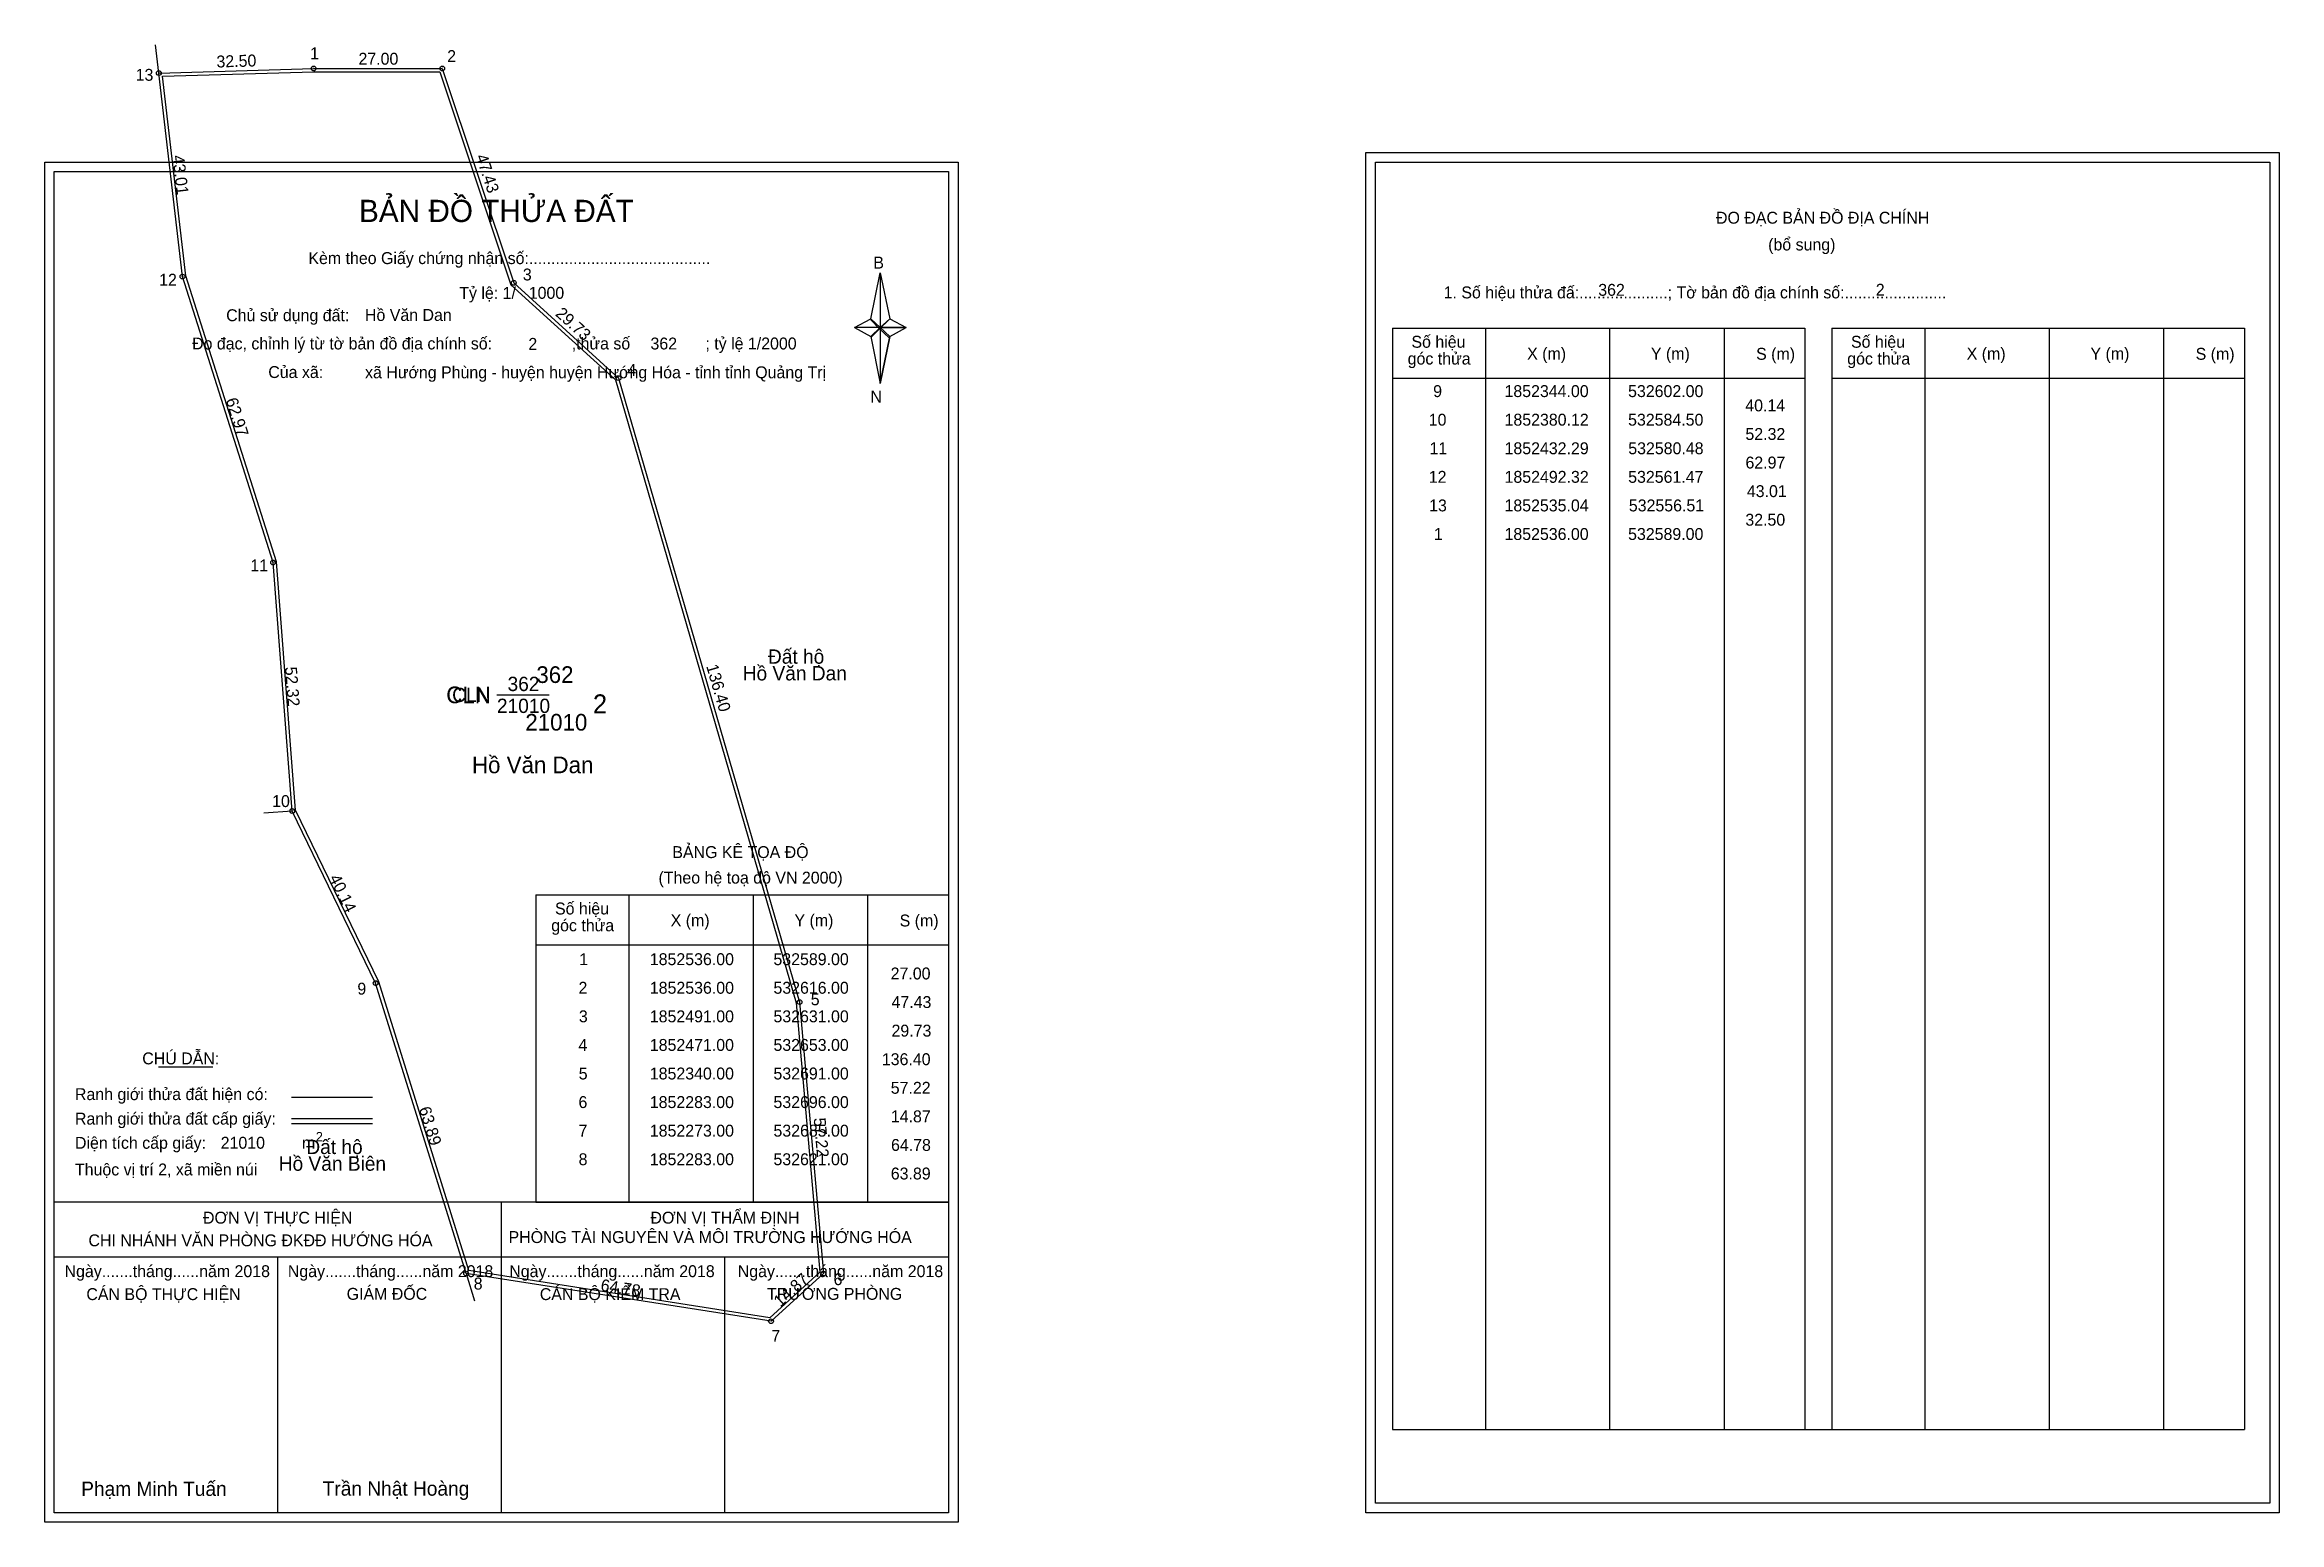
# Model space of a CAD drawing. Extents: x 532533 to 533002, y 1852231 to 1852541.
import ezdxf

# ---------------------------------------------------------------- set-up
doc = ezdxf.new("R2010")
doc.units = 0
for name, color, linetype in [('Level 1', 7, 'Continuous'), ('Level 10', 7, 'Continuous'), ('Level 11', 7, 'Continuous'), ('Level 13', 7, 'Continuous'), ('Level 2', 7, 'Continuous'), ('Level 27', 7, 'Continuous'), ('Level 3', 7, 'Continuous'), ('Level 36', 7, 'Continuous'), ('Level 4', 7, 'Continuous'), ('Level 49', 7, 'Continuous'), ('Level 5', 7, 'Continuous'), ('Level 53', 7, 'Continuous'), ('Level 55', 7, 'Continuous'), ('Level 6', 7, 'Continuous'), ('Level 63', 7, 'Continuous'), ('Level 7', 7, 'Continuous'), ('Level 9', 7, 'Continuous')]:
    doc.layers.add(name, color=color, linetype=linetype)

msp = doc.modelspace()

# ---------------------------------------------------------------- linework, layer by layer
at = {"layer": 'Level 1'}
for p, q in [((532534.55, 1852514.36), (532534.55, 1852514.36)), ((532811.87, 1852516.36), (532811.87, 1852516.36)), ((532705.97, 1852483.48), (532707.94, 1852493.12)), ((532707.94, 1852493.12), (532707.94, 1852481.6)), ((532707.94, 1852493.12), (532709.91, 1852483.48)), ((532702.53, 1852481.6), (532705.97, 1852483.48)), ((532705.97, 1852483.48), (532707.94, 1852481.6)), ((532707.79, 1852481.38), (532705.97, 1852483.26)), ((532707.94, 1852481.6), (532705.97, 1852479.76)), ((532707.79, 1852481.38), (532705.97, 1852479.54)), ((532705.97, 1852479.54), (532707.79, 1852481.38)), ((532709.76, 1852483.26), (532707.79, 1852481.38)), ((532707.79, 1852481.38), (532709.76, 1852483.26)), ((532709.76, 1852479.54), (532707.79, 1852481.38)), ((532709.91, 1852483.48), (532707.94, 1852481.6)), ((532707.94, 1852481.6), (532707.94, 1852469.9)), ((532707.94, 1852481.6), (532713.35, 1852481.6)), ((532707.94, 1852481.6), (532709.91, 1852479.76)), ((532709.91, 1852479.76), (532713.35, 1852481.6)), ((532815.41, 1852481.51), (532902.01, 1852481.51)), ((532835, 1852250.24), (532835, 1852481.51)), ((532861.07, 1852250.24), (532861.07, 1852481.51)), ((532885.04, 1852481.51), (532885.04, 1852250.24)), ((532902.01, 1852481.51), (532902.01, 1852250.24)), ((532907.66, 1852481.51), (532994.27, 1852481.51)), ((532927.25, 1852250.24), (532927.25, 1852481.51)), ((532953.33, 1852250.24), (532953.33, 1852481.51)), ((532977.3, 1852481.51), (532977.3, 1852250.24)), ((532994.27, 1852481.51), (532994.27, 1852250.24)), ((532705.97, 1852479.76), (532707.94, 1852469.9)), ((532709.91, 1852479.76), (532707.94, 1852469.9)), ((532815.41, 1852470.98), (532902.01, 1852470.98)), ((532907.66, 1852470.98), (532994.27, 1852470.98)), ((532635.65, 1852362.54), (532722.25, 1852362.54)), ((532655.24, 1852298.01), (532655.24, 1852362.54)), ((532681.31, 1852298.01), (532681.31, 1852362.54)), ((532705.28, 1852362.54), (532705.28, 1852298.01)), ((532635.65, 1852352.01), (532722.25, 1852352.01)), ((532556.47, 1852326.43), (532567.87, 1852326.43)), ((532584.33, 1852320.02), (532601.35, 1852320.02)), ((532584.33, 1852315.58), (532601.35, 1852315.58)), ((532584.33, 1852314.48), (532601.35, 1852314.48)), ((532641.38, 1852298.01), (532534.55, 1852298.01)), ((532722.25, 1852298.01), (532617.41, 1852298.01)), ((532628.4, 1852232.79), (532628.4, 1852298.01)), ((532635.65, 1852298.01), (532722.25, 1852298.01)), ((532722.25, 1852286.46), (532534.55, 1852286.46)), ((532581.47, 1852232.79), (532581.47, 1852286.46)), ((532675.32, 1852232.79), (532675.32, 1852286.46)), ((532815.41, 1852250.24), (532994.27, 1852250.24)), ((532722.25, 1852232.79), (532722.25, 1852232.79)), ((532999.57, 1852234.79), (532999.57, 1852234.79))]:
    msp.add_line(p, q, dxfattribs=at)
for points in [[(532705.97, 1852483.48), (532707.94, 1852493.12), (532707.94, 1852481.6)], [(532702.53, 1852481.6), (532705.97, 1852479.76), (532707.94, 1852481.6)], [(532707.94, 1852481.6), (532709.91, 1852483.48), (532713.35, 1852481.6)], [(532707.94, 1852481.6), (532707.94, 1852469.9), (532709.91, 1852479.76)]]:
    msp.add_lwpolyline(points, close=True, dxfattribs=at)
at = {"layer": 'Level 10'}
for points in [[(532580.48, 1852432.29), (532561.47, 1852492.32), (532556.51, 1852535.04), (532589, 1852536), (532616, 1852536), (532631, 1852491), (532653, 1852471), (532691, 1852340), (532696, 1852283), (532685, 1852273), (532621, 1852283), (532602, 1852344), (532584.5, 1852380.12)], [(532581.17, 1852432.42), (532562.16, 1852492.47), (532557.29, 1852534.36), (532589.01, 1852535.3), (532615.5, 1852535.3), (532630.39, 1852490.61), (532652.38, 1852470.62), (532690.31, 1852339.87), (532695.27, 1852283.28), (532684.78, 1852273.74), (532621.54, 1852283.62), (532602.65, 1852344.26), (532585.19, 1852380.31)]]:
    msp.add_lwpolyline(points, close=True, dxfattribs=at)
at = {"layer": 'Level 11'}
for centre in [(532556.51, 1852535.04), (532589, 1852536), (532616, 1852536), (532561.47, 1852492.32), (532631, 1852491), (532653, 1852471), (532580.48, 1852432.29), (532580.48, 1852432.29), (532584.5, 1852380.12), (532602, 1852344), (532691, 1852340), (532621, 1852283), (532696, 1852283), (532685, 1852273)]:
    msp.add_circle(centre, 0.5, dxfattribs=at)
at = {"layer": 'Level 27'}
for p, q in [((532556.51, 1852535.04), (532555.82, 1852541)), ((532584.5, 1852380.12), (532578.52, 1852379.64)), ((532621, 1852283), (532622.78, 1852277.27))]:
    msp.add_line(p, q, dxfattribs=at)
at = {"layer": 'Level 3'}
for p, q in [((532815.41, 1852481.51), (532815.41, 1852250.24)), ((532907.66, 1852481.51), (532907.66, 1852250.24)), ((532635.65, 1852362.54), (532635.65, 1852298.01))]:
    msp.add_line(p, q, dxfattribs=at)
at = {"layer": 'Level 63'}
for points in [[(532532.55, 1852516.36), (532724.25, 1852516.36), (532724.25, 1852230.79), (532532.55, 1852230.79)], [(532534.55, 1852514.36), (532722.25, 1852514.36), (532722.25, 1852232.79), (532534.55, 1852232.79)], [(532809.88, 1852518.36), (533001.58, 1852518.36), (533001.58, 1852232.79), (532809.88, 1852232.79)], [(532811.88, 1852516.36), (532999.58, 1852516.36), (532999.58, 1852234.79), (532811.88, 1852234.79)]]:
    msp.add_lwpolyline(points, close=True, dxfattribs=at)
at = {"layer": 'Level 9'}
msp.add_line((532627.46, 1852404.5), (532638.4, 1852404.5), dxfattribs=at)

# ---------------------------------------------------------------- texts
at = {"layer": 'Level 1'}
for s, height, p in [('BẢN ĐỒ THỬA ĐẤT', 4.6657, (532598.52, 1852503.77)), ('ĐO ĐẠC BẢN ĐỒ ĐỊA CHÍNH', 2.5, (532883.35, 1852503.42)), ('(bổ sung)', 2.5, (532894.29, 1852497.8)), ('Kèm theo Giấy chứng nhận số:.........................................', 2.5, (532587.9, 1852494.94)), ('B', 2.5, (532706.48, 1852494)), ('1. Số hiệu thửa đấ:....................; Tờ bản đồ địa chính số:.......................', 2.5, (532826.18, 1852487.74)), ('Chủ sử dụng đất:', 2.5, (532570.64, 1852482.95)), ('Đo đạc, chỉnh lý từ tờ bản đồ địa chính số:                  ,thửa số                 ; tỷ lệ 1/2000', 2.5, (532563.48, 1852477.02)), ('Số hiệu', 2.5, (532819.42, 1852477.38)), ('X (m)', 2.5, (532843.7, 1852474.9)), ('Y (m)', 2.5, (532869.68, 1852474.9)), ('S (m)', 2.5, (532891.76, 1852474.85)), ('Số hiệu', 2.5, (532911.68, 1852477.38)), ('X (m)', 2.5, (532935.96, 1852474.9)), ('Y (m)', 2.5, (532961.94, 1852474.9)), ('S (m)', 2.5, (532984.02, 1852474.85)), ('Của xã:', 2.5, (532579.48, 1852471.02)), ('góc thửa', 2.5, (532818.63, 1852473.85)), ('góc thửa', 2.5, (532910.89, 1852473.85)), ('N', 2.5, (532705.88, 1852465.83)), ('BẢNG KÊ TỌA ĐỘ', 2.5, (532664.28, 1852370.24)), ('(Theo hệ toạ độ VN 2000)', 2.5, (532661.38, 1852364.88)), ('Số hiệu', 2.5, (532639.66, 1852358.4)), ('góc thửa', 2.5, (532638.87, 1852354.87)), ('X (m)', 2.5, (532663.94, 1852355.93)), ('Y (m)', 2.5, (532689.92, 1852355.93)), ('S (m)', 2.5, (532712, 1852355.88)), ('CHÚ DẪN:', 2.5, (532553.03, 1852326.93)), ('Ranh giới thửa đất hiện có:', 2.5, (532538.9, 1852319.43)), ('Ranh giới thửa đất cấp giấy:', 2.5, (532538.9, 1852314.29)), ('2', 2, (532589.45, 1852310.74)), ('Diện tích cấp giấy:', 2.5, (532538.9, 1852309.21)), ('m', 2.5, (532586.55, 1852309.23)), ('Thuộc vị trí 2, xã miền núi', 2.5, (532538.9, 1852303.61)), ('ĐƠN VỊ THỰC HIỆN', 2.5, (532565.78, 1852293.49)), ('ĐƠN VỊ THẨM ĐỊNH', 2.5, (532659.69, 1852293.49)), ('CHI NHÁNH VĂN PHÒNG ĐKĐĐ HƯỚNG HÓA', 2.5, (532541.74, 1852288.73)), ('PHÒNG TÀI NGUYÊN VÀ MÔI TRƯỜNG HƯỚNG HÓA', 2.5, (532629.91, 1852289.42)), ('Ngày.......tháng......năm 2018', 2.5, (532536.72, 1852282.26)), ('Ngày.......tháng......năm 2018', 2.5, (532583.59, 1852282.26)), ('Ngày.......tháng......năm 2018', 2.5, (532630.06, 1852282.26)), ('Ngày.......tháng......năm 2018', 2.5, (532678.02, 1852282.26)), ('CÁN BỘ THỰC HIỆN', 2.5, (532541.3, 1852277.44)), ('GIÁM ĐỐC', 2.5, (532595.93, 1852277.5)), ('CÁN BỘ KIỂM TRA', 2.5, (532636.47, 1852277.44)), ('TRƯỞNG PHÒNG', 2.5, (532684.16, 1852277.5)), ('Phạm Minh Tuấn', 3, (532540.21, 1852236.33)), ('Trần Nhật Hoàng', 3, (532590.9, 1852236.38))]:
    msp.add_text(s, height=height, dxfattribs=at).set_placement(p)
at = {"layer": 'Level 11'}
msp.add_text('Tỷ lệ: 1/', height=2.5, dxfattribs=at).set_placement((532619.56, 1852487.63))
at = {"layer": 'Level 13'}
for s, p in [('362', (532629.7, 1852405.3)), ('CLN', (532618.07, 1852403)), ('21010', (532627.47, 1852400.7))]:
    msp.add_text(s, height=3, dxfattribs=at).set_placement(p)
at = {"layer": 'Level 2'}
msp.add_text('Hồ Văn Dan', height=3.5, dxfattribs=at).set_placement((532622.23, 1852388.05))
at = {"layer": 'Level 3'}
msp.add_text('CLN', height=3.5, dxfattribs=at).set_placement((532616.83, 1852402.75))
at = {"layer": 'Level 36'}
for s, p in [('Đất hộ', (532684.36, 1852411.04)), ('Hồ Văn Dan', (532679.06, 1852407.54)), ('Hồ Văn Biên', (532581.68, 1852304.6)), ('Đất hộ', (532587.47, 1852308.1))]:
    msp.add_text(s, height=3, dxfattribs=at).set_placement(p)
at = {"layer": 'Level 4'}
msp.add_text('362', height=3.5, dxfattribs=at).set_placement((532635.74, 1852407))
at = {"layer": 'Level 49'}
for s, rotation, p in [('32.50', 1.6925, (532568.64, 1852536.2)), ('27.00', 360, (532598.41, 1852536.8)), ('43.01', 276.6227, (532559.33, 1852517.67)), ('47.43', 288.4349, (532622.99, 1852517.55)), ('29.73', 317.7263, (532639.58, 1852484.28)), ('62.97', 287.5717, (532570.51, 1852466.43)), ('52.32', 274.4063, (532582.97, 1852410.33)), ('136.40', 286.1762, (532671.37, 1852410.54)), ('40.14', 295.85, (532592.19, 1852366.09)), ('63.89', 287.3005, (532611.05, 1852317.63)), ('57.22', 275.0131, (532693.94, 1852315.63)), ('64.78', 351.1193, (532649.12, 1852279.42)), ('14.87', 42.2737, (532686.95, 1852275.85))]:
    msp.add_text(s, height=2.5, rotation=rotation, dxfattribs=at).set_placement(p)
at = {"layer": 'Level 5'}
msp.add_text('21010', height=3.5, dxfattribs=at).set_placement((532633.43, 1852397))
at = {"layer": 'Level 53'}
for s, p in [('9', (532823.98, 1852467.02)), ('1852344.00', (532838.95, 1852467.02)), ('532602.00', (532864.89, 1852467.02)), ('10', (532823.05, 1852461.02)), ('1852380.12', (532838.96, 1852461.02)), ('532584.50', (532864.89, 1852461.02)), ('40.14', (532889.49, 1852464.02)), ('52.32', (532889.52, 1852458.02)), ('11', (532823.21, 1852455.02)), ('1852432.29', (532838.96, 1852455.02)), ('532580.48', (532864.93, 1852455.02)), ('62.97', (532889.53, 1852452.02)), ('12', (532823.06, 1852449.02)), ('1852492.32', (532838.96, 1852449.02)), ('532561.47', (532864.91, 1852449.02)), ('43.01', (532889.82, 1852446.02)), ('13', (532823.13, 1852443.02)), ('1852535.04', (532838.95, 1852443.02)), ('532556.51', (532865.05, 1852443.02)), ('1', (532824.13, 1852437.02)), ('1852536.00', (532838.95, 1852437.02)), ('532589.00', (532864.89, 1852437.02)), ('32.50', (532889.5, 1852440.02)), ('1', (532644.74, 1852347.76)), ('1852536.00', (532659.56, 1852347.76)), ('532589.00', (532685.51, 1852347.76)), ('27.00', (532710.11, 1852344.76)), ('2', (532644.59, 1852341.76)), ('1852536.00', (532659.56, 1852341.76)), ('532616.00', (532685.51, 1852341.76)), ('47.43', (532710.29, 1852338.76)), ('3', (532644.67, 1852335.76)), ('1852491.00', (532659.56, 1852335.76)), ('532631.00', (532685.51, 1852335.76)), ('4', (532644.58, 1852329.76)), ('1852471.00', (532659.56, 1852329.76)), ('532653.00', (532685.51, 1852329.76)), ('29.73', (532710.29, 1852332.76)), ('136.40', (532708.26, 1852326.76)), ('5', (532644.64, 1852323.76)), ('1852340.00', (532659.56, 1852323.76)), ('532691.00', (532685.51, 1852323.76)), ('57.22', (532710.13, 1852320.76)), ('6', (532644.59, 1852317.76)), ('1852283.00', (532659.56, 1852317.76)), ('532696.00', (532685.51, 1852317.76)), ('14.87', (532710.15, 1852314.76)), ('7', (532644.6, 1852311.76)), ('1852273.00', (532659.56, 1852311.76)), ('532685.00', (532685.51, 1852311.76)), ('8', (532644.62, 1852305.76)), ('1852283.00', (532659.56, 1852305.76)), ('532621.00', (532685.51, 1852305.76)), ('64.78', (532710.19, 1852308.76)), ('63.89', (532710.14, 1852302.76))]:
    msp.add_text(s, height=2.5, dxfattribs=at).set_placement(p)
at = {"layer": 'Level 55'}
for s, height, p in [('13', 0.4, (532556.24, 1852535.04)), ('0', 0.11, (532556.47, 1852534.93)), ('0', 0.11, (532556.47, 1852534.93)), ('0', 0.11, (532556.47, 1852534.93)), ('0', 0.11, (532556.47, 1852534.93)), ('1', 0.4, (532588.89, 1852536)), ('0', 0.11, (532588.96, 1852535.89)), ('0', 0.11, (532588.96, 1852535.89)), ('2', 0.4, (532615.86, 1852536)), ('0', 0.11, (532615.96, 1852535.89)), ('0', 0.11, (532615.96, 1852535.89)), ('12', 0.4, (532561.19, 1852492.32)), ('0', 0.11, (532561.43, 1852492.21)), ('0', 0.11, (532561.43, 1852492.21)), ('3', 0.4, (532630.88, 1852491)), ('0', 0.11, (532630.96, 1852490.89)), ('0', 0.11, (532630.96, 1852490.89)), ('4', 0.4, (532652.86, 1852471)), ('0', 0.11, (532652.96, 1852470.89)), ('0', 0.11, (532652.96, 1852470.89)), ('11', 0.4, (532580.22, 1852432.29)), ('0', 0.11, (532580.44, 1852432.18)), ('0', 0.11, (532580.44, 1852432.18)), ('10', 0.4, (532584.22, 1852380.12)), ('0', 0.11, (532584.46, 1852380.01)), ('0', 0.11, (532584.46, 1852380.01)), ('0', 0.11, (532584.46, 1852380.01)), ('9', 0.4, (532601.86, 1852344)), ('0', 0.11, (532601.96, 1852343.89)), ('5', 0.4, (532690.87, 1852340)), ('0', 0.11, (532690.96, 1852339.89)), ('0', 0.11, (532690.96, 1852339.89)), ('8', 0.4, (532620.87, 1852283)), ('0', 0.11, (532620.96, 1852282.89)), ('0', 0.11, (532620.96, 1852282.89)), ('0', 0.11, (532620.96, 1852282.89)), ('6', 0.4, (532695.86, 1852283)), ('0', 0.11, (532695.96, 1852282.89)), ('0', 0.11, (532695.96, 1852282.89)), ('7', 0.4, (532684.87, 1852273)), ('0', 0.11, (532684.96, 1852272.89)), ('0', 0.11, (532684.96, 1852272.89))]:
    msp.add_text(s, height=height, dxfattribs=at).set_placement(p)
at = {"layer": 'Level 6'}
for s, p in [('362', (532858.63, 1852488.28)), ('2', (532916.88, 1852488.3)), ('1000', (532634.15, 1852487.65)), ('Hồ Văn Dan', (532599.77, 1852483.01)), ('2', (532634.07, 1852476.93)), ('362', (532659.7, 1852477.01)), ('xã Hướng Phùng - huyện huyện Hướng Hóa - tỉnh tỉnh Quảng Trị', (532599.79, 1852470.97)), ('21010', (532569.49, 1852309.22))]:
    msp.add_text(s, height=2.5, dxfattribs=at).set_placement(p)
at = {"layer": 'Level 7'}
msp.add_text('2', height=4, dxfattribs=at).set_placement((532647.62, 1852400.6))
at = {"layer": 'Level 9'}
for s, p in [('1', (532588.26, 1852537.95)), ('2', (532617.02, 1852537.35)), ('13', (532551.64, 1852533.42)), ('12', (532556.57, 1852490.4)), ('3', (532632.91, 1852491.5)), ('4', (532654.86, 1852471.44)), ('11', (532575.72, 1852430.43)), ('10', (532580.29, 1852380.95)), ('9', (532598.18, 1852341.57)), ('5', (532693.34, 1852339.34)), ('8', (532622.6, 1852279.66)), ('6', (532698.13, 1852280.58)), ('7', (532685.08, 1852268.68))]:
    msp.add_text(s, height=2.5, dxfattribs=at).set_placement(p)

doc.saveas('drawing.dxf')
